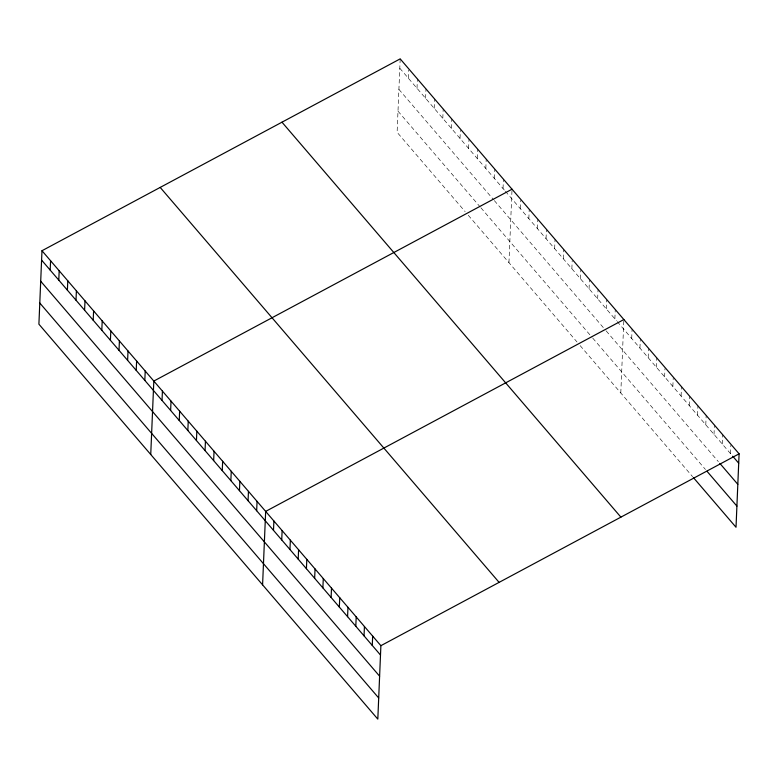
<?xml version="1.0" encoding="UTF-8"?>
<svg xmlns="http://www.w3.org/2000/svg" width="778" height="778" viewBox="0 0 778 778"><rect width="100%" height="100%" fill="white"/><g stroke="black" fill="none" stroke-linecap="round" stroke-linejoin="round"><path stroke-width="0.58" stroke-dasharray="3.89 2.92" d="M400.184 58.875L397.111 132.318L465.147 211.616M408.401 78.257L408.742 70.069M416.998 88.284L417.387 78.928M425.605 98.31L425.994 88.955M434.202 108.337L434.601 98.981M442.808 118.363L443.197 108.998M451.415 128.389L451.804 119.024M460.012 138.416L460.362 130.227M468.619 148.442L469.008 139.077M477.225 158.459L477.614 149.104M485.822 168.486L486.221 159.13M494.429 178.512L494.818 169.157M503.035 188.539L503.424 179.183M508.948 262.653L512.031 189.21M520.239 208.592L520.579 200.403M528.846 218.618L529.235 209.263M537.442 228.644L537.841 219.289M546.049 238.671L546.438 229.306M554.656 248.697L555.045 239.332M563.253 258.724L563.651 249.359M571.859 268.741L572.2 260.552M580.456 278.767L580.855 269.412M589.063 288.794L589.452 279.438M597.669 298.82L598.058 289.465M606.266 308.847L606.665 299.491M614.873 318.873L615.262 309.518M620.795 392.987L623.868 319.544M631.707 338.488L632.096 329.133M639.934 348.077L640.333 338.722M648.171 357.676L648.56 348.311M656.399 367.265L656.788 357.909M664.626 376.853L664.976 368.665M672.863 386.452L673.203 378.264M681.09 396.041L681.489 386.685M689.327 405.63L689.716 396.274M697.555 415.219L697.944 405.863M705.782 424.817L706.181 415.452M714.019 434.406L714.408 425.051M722.247 443.995L722.636 434.639M730.474 453.593L730.824 445.405M399.795 68.231L504.591 190.367M505.379 191.271L616.439 320.692M617.217 321.606L731.972 455.334M398.91 89.382L493.544 199.664M494.322 200.578L605.381 329.998M606.169 330.913L718.366 461.655M397.996 111.176L480.114 206.87M480.901 207.784L591.961 337.205M592.739 338.119L705.481 469.504M468.278 215.263L576.994 341.95M580.125 345.597L692.624 476.7"/><path stroke-width="1.17" d="M41.983 250.73L38.9 324.173L377.816 719.125L380.889 645.682L41.983 250.73L400.184 58.875L739.1 453.827L736.017 527.27L693.373 477.566M50.191 270.112L50.58 260.756M58.797 280.138L59.186 270.783M67.394 290.165L67.783 280.809M76.001 300.191L76.39 290.836M84.598 310.218L84.997 300.853M93.204 320.244L93.593 310.879M101.811 330.271L102.2 320.906M110.408 340.297L110.807 330.932M119.015 350.314L119.404 340.959M127.621 360.34L128.01 350.985M136.218 370.367L136.617 361.011M144.825 380.393L145.214 371.038M150.738 454.508L153.82 381.064L512.031 189.21M162.028 400.446L162.427 391.091M170.635 410.473L171.024 401.117M179.241 420.499L179.63 411.134M187.838 430.526L188.237 421.161M196.445 440.552L196.834 431.187M205.052 450.579L205.441 441.214M213.649 460.595L214.047 451.24M222.255 470.622L222.644 461.266M230.852 480.648L231.251 471.293M239.459 490.675L239.848 481.319M248.065 500.701L248.454 491.346M256.662 510.728L257.061 501.372M262.585 584.842L265.658 511.399L623.868 319.544M273.496 530.343L273.895 520.988M281.733 539.932L282.122 530.577M289.961 549.531L290.35 540.165M298.188 559.119L298.587 549.764M306.425 568.708L306.814 559.353M314.652 578.307L315.051 568.942M322.889 587.896L323.278 578.54M331.117 597.485L331.506 588.129M339.344 607.073L339.743 597.718M347.581 616.672L347.97 607.307M355.809 626.261L356.198 616.905M364.036 635.85L364.435 626.494M372.273 645.448L372.662 636.083M380.889 645.682L739.1 453.827M732.72 456.209L738.711 463.182M719.864 463.406L737.826 484.334M706.978 471.244L736.912 506.118M281.976 122.185L620.893 517.137M160.19 187.42L499.097 582.362M41.584 260.085L380.5 655.037M40.699 281.237L379.615 676.189M39.785 303.031L378.701 697.973"/></g></svg>
